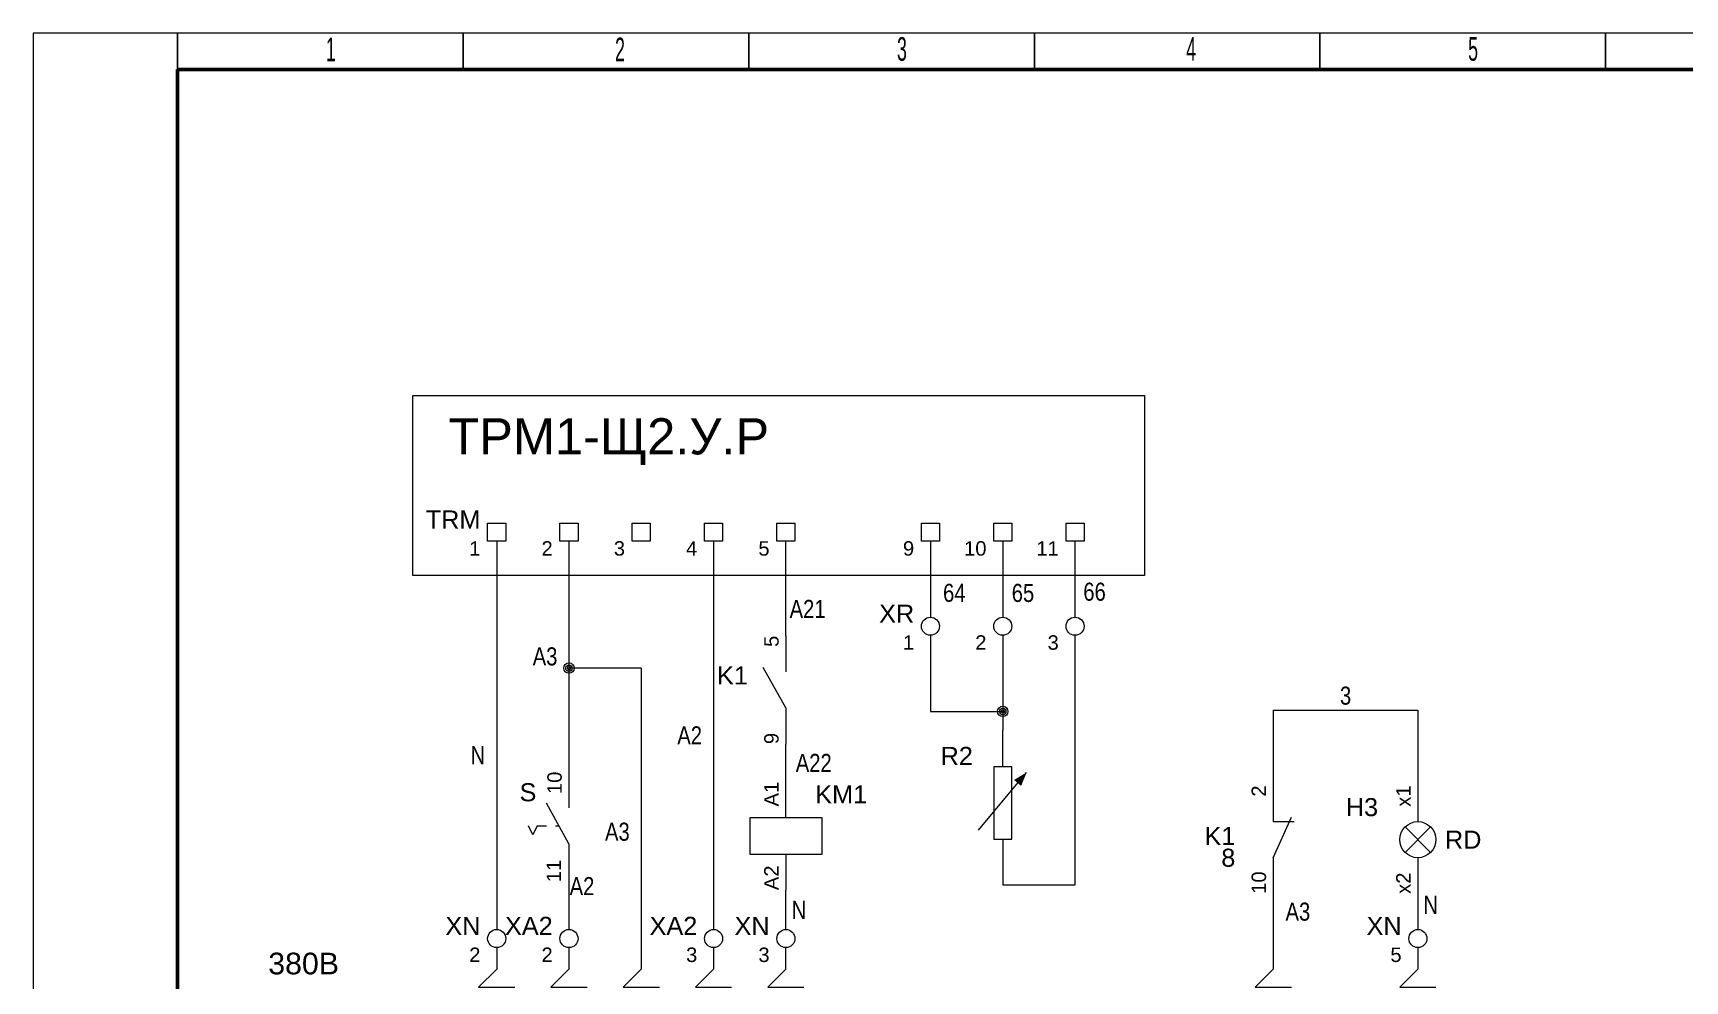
# Model space of a CAD drawing. Header units: inches. Extents: x 1904 to 4208, y 439 to 1413.
# Drawn here: x 1996.9 to 2225.4, y 862.5 to 993.7 of the extents above; entities that cross this region are included whole.
import ezdxf
from ezdxf.enums import TextEntityAlignment as Align

# ---------------------------------------------------------------- set-up
doc = ezdxf.new("R2010")
doc.units = ezdxf.units.IN
doc.header["$MEASUREMENT"] = 0
doc.linetypes.add('Caddy_Solid', pattern=[0])
doc.layers.get('0').update_dxf_attribs({"lineweight": 15})
for name, color, linetype, lineweight in [('MISC', 7, 'Continuous', 15), ('TAGS', 250, 'Continuous', 15), ('WIREFIXED', 7, 'Continuous', 15)]:
    doc.layers.add(name, color=color, linetype=linetype, lineweight=lineweight)
for name, color, linetype in [('TERMS', 7, 'Continuous'), ('WIRECOPY', 7, 'Continuous'), ('WIRES', 7, 'Continuous'), ('XREFCHILD', 7, 'Continuous')]:
    doc.layers.add(name, color=color, linetype=linetype)
doc.styles.get("Standard").update_dxf_attribs({"font": 'arial.ttf'})

# ---------------------------------------------------------------- blocks, each defined once
blk = doc.blocks.new('VT0_418')
for p, q in [((-2.5, 0), (2.5, 0)), ((0, -2.5), (-2.5, 0))]:
    blk.add_line(p, q)
at = {"flags": 1}
for tag, p in [('X4TERM01', (-2.5, 0)), ('X1TERM01', (2.5, 0)), ('WDWSEQ', (-2.63, -0.91)), ('X8TERM01', (0, -2.5))]:
    blk.add_attdef(tag, p, '', height=0.4, dxfattribs=at)
blk = doc.blocks.new('VT0001')
for p, q in [((-1.25, -1.25), (-1.25, 1.25)), ((-1.25, 1.25), (1.25, 1.25)), ((1.25, 1.25), (1.25, -1.25)), ((1.25, -1.25), (-1.25, -1.25))]:
    blk.add_line(p, q)
at = {"flags": 1}
for tag, p, height in [('ASSYCODE', (2.75, 10.75), 1), ('CATDESC', (2.75, 9.25), 1), ('MFG', (2.75, 7.25), 1.5), ('CAT', (2.75, 4.75), 1.5), ('X2PIN01', (0, 2.25), 0.25), ('X4PIN01', (-1.25, 1), 0.25), ('X4TERMDESC01', (-1.25, 0.5), 0.4), ('X4TERM01', (-1.25, 0), 0.25), ('STRIPSEQ', (0, 0), 0.025), ('X2TERMDESC01', (0, 1.75), 0.4), ('X2TERM01', (0, 1.25), 0.25), ('X8PIN01', (0, -0.25), 0.25), ('X1PIN01', (1.25, 1), 0.25), ('X1TERMDESC01', (1.25, 0.5), 0.4), ('X1TERM01', (1.25, 0), 0.25), ('LINKTERM', (0, -0.04), 0.025), ('X8TERMDESC01', (0, -0.75), 0.4), ('X8TERM01', (0, -1.25), 0.25)]:
    blk.add_attdef(tag, p, '', height=height, dxfattribs=at)
for tag, p in [('INST', (-2.25, 6.5)), ('LOC', (-2.25, 3.5)), ('DESC1', (-2.25, -6.25)), ('DESC2', (-2.25, -9.25)), ('DESC3', (-2.25, -12.25))]:
    blk.add_attdef(tag, text='', height=2.5).set_placement(p, align=Align.RIGHT)
at = {"flags": 8}
for tag, height, p in [('TAGSTRIP', 2.5, (-2.25, 0.5)), ('TERM01', 2, (-2.25, -3.25))]:
    blk.add_attdef(tag, text='', height=height, dxfattribs=at).set_placement(p, align=Align.RIGHT)
blk = doc.blocks.new('WDDOT')
for radius in [0.72, 0.449, 0.223]:
    blk.add_circle((0, 0), radius)
blk = doc.blocks.new('VSS2122F')
for p, q in [((0, 7.5), (0, 2.5)), ((0, -2.5), (-3.12, 3.12)), ((-5, -1.25), (-5.62, 0)), ((-4.38, 0), (-5, -1.25)), ((-4.38, 0), (-3.12, 0)), ((-1.88, 0), (-1.39, 0)), ((0, -2.5), (0, -7.5))]:
    blk.add_line(p, q)
for tag, p in [('INST', (-4.51, 9.4)), ('LOC', (-4.51, 6.4)), ('TAG2', (-4.51, 3.4)), ('DESC1', (-4.51, -9.72)), ('DESC2', (-4.51, -12.72)), ('DESC3', (-4.51, -15.72))]:
    blk.add_attdef(tag, text='', height=2.5).set_placement(p, align=Align.RIGHT)
blk.add_attdef('TERM01', text='', height=2, rotation=90).set_placement((-1, 7.5), align=Align.RIGHT)
at = {"flags": 1}
for tag, p, height in [('X2TERM01', (0, 7.5), 0.32), ('CONTACT', (0.75, 3.89), 1), ('COMMON', (2, 2.64), 1), ('X4LINK', (-7.26, 0), 0.32), ('X1LINK', (-0.12, 0), 0.32), ('ASSYCODE', (1, -3.5), 1), ('FAMILY', (1, -5), 1), ('CATDESC', (1, -6.5), 1), ('X8TERM02', (0, -7.5), 0.32)]:
    blk.add_attdef(tag, p, '', height=height, dxfattribs=at)
blk.add_attdef('TERM02', (-1.1, -7.8), '', height=2, rotation=90)
at = {"lineweight": 15}
blk.add_attdef('STATE', (4.16, -2), '', height=2.5, dxfattribs=at)
blk.add_attdef('XREF', text='', height=2.5, dxfattribs=at).set_placement((-4.51, -6.72), align=Align.RIGHT)
blk = doc.blocks.new('VMS1')
for p, q in [((0, 2.5), (0, 7.5)), ((0, -2.5), (0, -7.5))]:
    blk.add_line(p, q)
blk.add_lwpolyline([(-5, 2.5), (-5, -2.5), (5, -2.5), (5, 2.5)], close=True)
for tag, p in [('INST', (-5.25, 10.5)), ('LOC', (-5.25, 7.5)), ('TAG1', (-5.25, 4.5)), ('DESC1', (-5.25, -6.85)), ('DESC2', (-5.25, -9.85)), ('DESC3', (-5.25, -12.85))]:
    blk.add_attdef(tag, text='', height=2.5).set_placement(p, align=Align.RIGHT)
blk.add_attdef('TERM01', text='', height=2, rotation=90).set_placement((-1, 7.5), align=Align.RIGHT)
at = {"flags": 1}
for tag, p, height in [('X2TERM01', (0, 7.5), 0.32), ('X4LINK', (-5, 0), 0.32), ('X1LINK', (5, 0), 0.32), ('ASSYCODE', (1, -4), 1), ('FAMILY', (1, -5.5), 1), ('CATDESC', (1, -7), 1), ('X8TERM02', (0, -7.5), 0.32)]:
    blk.add_attdef(tag, p, '', height=height, dxfattribs=at)
at = {"flags": 9}
for tag, p in [('MFG', (-6, 1)), ('CAT', (-6, -1.5))]:
    blk.add_attdef(tag, text='', height=1.5, dxfattribs=at).set_placement(p, align=Align.RIGHT)
blk.add_attdef('TERM02', (-1, -7.5), '', height=2, rotation=90)
at = {"lineweight": 9}
for tag, p in [('NO', (-5.5, -16.5)), ('NC', (-5.5, -19.5))]:
    blk.add_attdef(tag, text='', height=2.5, dxfattribs=at).set_placement(p, align=Align.TOP_RIGHT)
for tag, p in [('XREFNO', (-4, -16.5)), ('XREFNC', (-4, -19.5))]:
    blk.add_attdef(tag, text='', height=2.5, dxfattribs=at).set_placement(p, align=Align.TOP_LEFT)
blk = doc.blocks.new('VCR21')
for p, q in [((0, 7.5), (0, 2.5)), ((0, -2.5), (-3.12, 3.12)), ((0, -2.5), (0, -7.5))]:
    blk.add_line(p, q)
for tag, p in [('INST', (-5.25, 6.75)), ('LOC', (-5.25, 3.75)), ('TAG2', (-5.25, 0.75)), ('XREF', (-5.25, -3.75)), ('DESC1', (-5.25, -6.75)), ('DESC2', (-5.25, -9.75)), ('DESC3', (-5.25, -12.75))]:
    blk.add_attdef(tag, text='', height=2.5).set_placement(p, align=Align.RIGHT)
blk.add_attdef('TERM01', text='', height=2, rotation=90).set_placement((-1, 7.5), align=Align.RIGHT)
at = {"flags": 1}
for tag, p, height in [('X2TERM01', (0, 7.5), 0.32), ('X4LINK', (-2.75, 0), 0.32), ('X1LINK', (-0.5, 0), 0.32), ('CONTACT', (4, -3.5), 1), ('FAMILY', (4, -5), 1), ('COMMON', (5.25, -4.75), 1), ('X8TERM02', (0, -7.5), 0.32)]:
    blk.add_attdef(tag, p, '', height=height, dxfattribs=at)
blk.add_attdef('TERM02', (-1, -7.5), '', height=2, rotation=90)
blk = doc.blocks.new('VCR22')
for p, q in [((0, 7.5), (0, 2.5)), ((0, -2.5), (2.5, 3.12)), ((0, 2.5), (2.87, 2.5)), ((0, -2.5), (0, -7.5))]:
    blk.add_line(p, q)
for tag, p in [('INST', (-5.25, 5.25)), ('LOC', (-5.25, 2.25)), ('TAG2', (-5.25, -0.75)), ('XREF', (-5.25, -3.75)), ('DESC1', (-5.25, -6.75)), ('DESC2', (-5.25, -9.75)), ('DESC3', (-5.25, -12.75))]:
    blk.add_attdef(tag, text='', height=2.5).set_placement(p, align=Align.RIGHT)
blk.add_attdef('TERM01', text='', height=2, rotation=90).set_placement((-1, 7.5), align=Align.RIGHT)
at = {"flags": 1}
for tag, p, height in [('X2TERM01', (0, 7.5), 0.32), ('X4LINK', (-0.55, 0), 0.32), ('X1LINK', (1.92, 0), 0.32), ('CONTACT', (4, -3.5), 1), ('FAMILY', (4, -5), 1), ('COMMON', (5.25, -4.75), 1), ('X8TERM02', (0, -7.5), 0.32)]:
    blk.add_attdef(tag, p, '', height=height, dxfattribs=at)
blk.add_attdef('TERM02', (-1, -7.5), '', height=2, rotation=90)
blk = doc.blocks.new('VLT1R')
for p, q in [((0, 7.5), (0, 2.5)), ((-1.77, -1.77), (1.77, 1.77)), ((1.77, -1.77), (-1.77, 1.77)), ((0, -2.5), (0, -7.5))]:
    blk.add_line(p, q)
blk.add_circle((0, 0), 2.5)
for tag, p in [('INST', (-5.5, 10.25)), ('LOC', (-5.5, 6.75)), ('TAG1', (-5.5, 3.25)), ('DESC1', (-5.5, -6.35)), ('DESC2', (-5.5, -9.85)), ('DESC3', (-5.5, -13.35))]:
    blk.add_attdef(tag, text='', height=2.5).set_placement(p, align=Align.RIGHT)
blk.add_attdef('TERM01', text='', height=2, rotation=90).set_placement((-1, 7.5), align=Align.RIGHT)
at = {"flags": 1}
for tag, p, height in [('X2TERM01', (0, 7.5), 0.32), ('X4LINK', (-3, 0), 0.32), ('X1LINK', (3, 0), 0.32), ('ASSYCODE', (1, -4), 1), ('FAMILY', (1, -5.5), 1), ('CATDESC', (1, -7), 1), ('X8TERM02', (0, -7.5), 0.32)]:
    blk.add_attdef(tag, p, '', height=height, dxfattribs=at)
blk.add_attdef('TERM02', (-1, -7.5), '', height=2, rotation=90)
at = {"flags": 9}
for tag, p in [('MFG', (-6, -0.25)), ('CAT', (-6, -2.75))]:
    blk.add_attdef(tag, text='', height=1.5, dxfattribs=at).set_placement(p, align=Align.RIGHT)
at = {"lineweight": 13}
blk.add_attdef('COLOR', text='', height=2.5, dxfattribs=at).set_placement((3.75, 0), align=Align.MIDDLE_LEFT)
at = {"lineweight": 15}
for tag, p in [('XREF', (-5.5, -18)), ('WDTAGALT', (-5.5, -22))]:
    blk.add_attdef(tag, text='', height=2.5, dxfattribs=at).set_placement(p, align=Align.RIGHT)
blk = doc.blocks.new('VVR1R2')
for p, q in [((0, 5), (0, 10)), ((-3.36, -3.79), (3.3, 4.22)), ((0, -5), (0, -10))]:
    blk.add_line(p, q)
blk.add_lwpolyline([(-1.25, 5), (-1.25, -5), (1.25, -5), (1.25, 5)], close=True)
blk.add_solid([(2.54, 2.34), (1.57, 3.17), (3.31, 4.22)])
for tag, p in [('INST', (-4.13, 11.25)), ('LOC', (-4.13, 8.25)), ('TAG1', (-4.13, 5.25)), ('RATING1', (-3.56, 0.78)), ('DESC1', (-3.64, -5.65)), ('DESC2', (-3.64, -8.65)), ('DESC3', (-3.64, -11.65))]:
    blk.add_attdef(tag, text='', height=2.5).set_placement(p, align=Align.RIGHT)
blk.add_attdef('TERM01', text='', height=2, rotation=90).set_placement((-1, 10), align=Align.RIGHT)
at = {"flags": 1}
for tag, p, height in [('X2TERM01', (0, 10), 0.32), ('ASSYCODE', (2.05, -3.96), 1), ('FAMILY', (2.05, -5.46), 1), ('CATDESC', (2.05, -6.96), 1), ('X8TERM02', (0, -10), 0.32)]:
    blk.add_attdef(tag, p, '', height=height, dxfattribs=at)
at = {"flags": 9}
for tag, p in [('MFG', (5.34, 6.24)), ('CAT', (5.34, 3.74))]:
    blk.add_attdef(tag, text='', height=1.5, dxfattribs=at).set_placement(p, align=Align.RIGHT)
blk.add_attdef('TERM02', (-1, -10), '', height=2, rotation=90)
at = {"lineweight": 15}
blk.add_attdef('XREF', text='', height=2.5, dxfattribs=at).set_placement((-3.64, -2.65), align=Align.RIGHT)
blk = doc.blocks.new('WD_WNV')
at = {"linetype": 'Continuous', "width": 0.8}
blk.add_attdef('WIRENO', text='', height=2.5, dxfattribs=at).set_placement((-1.6, 0), align=Align.MIDDLE_RIGHT)
at = {"flags": 1}
for tag, p in [('W01USER', (-1, 1.25)), ('W02USER', (-1, 1.125)), ('W03USER', (-1, 1)), ('W04USER', (-1, 0.875)), ('W05USER', (-1, 0.75)), ('W06USER', (-1, 0.625)), ('W07USER', (-1, 0.5)), ('W08USER', (-1, 0.375)), ('W09USER', (-1, 0.25)), ('W10USER', (-1, 0.125))]:
    blk.add_attdef(tag, text='', height=0.08, dxfattribs=at).set_placement(p, align=Align.CENTER)
blk = doc.blocks.new('WD_WCV')
at = {"linetype": 'Continuous', "width": 0.8}
blk.add_attdef('WIRECOPY', text='', height=2.5, dxfattribs=at).set_placement((-1.6, 0), align=Align.MIDDLE_RIGHT)
blk = doc.blocks.new('VT0002')
blk.add_circle((0, 0), 1.25)
at = {"flags": 1}
for tag, p, height in [('ASSYCODE', (2.75, 10.75), 1), ('CATDESC', (2.75, 9.25), 1), ('MFG', (2.75, 7.25), 1.5), ('CAT', (2.75, 4.75), 1.5), ('X2PIN01', (0, 2.25), 0.25), ('X4PIN01', (-1.25, 1), 0.25), ('X4TERMDESC01', (-1.25, 0.5), 0.4), ('X4TERM01', (-1.25, 0), 0.25), ('STRIPSEQ', (0, 0), 0.025), ('X2TERMDESC01', (0, 1.75), 0.4), ('X2TERM01', (0, 1.25), 0.25), ('X8PIN01', (0, -0.25), 0.25), ('X1PIN01', (1.25, 1), 0.25), ('X1TERMDESC01', (1.25, 0.5), 0.4), ('X1TERM01', (1.25, 0), 0.25), ('LINKTERM', (0, -0.04), 0.025), ('X8TERMDESC01', (0, -0.75), 0.4), ('X8TERM01', (0, -1.25), 0.25)]:
    blk.add_attdef(tag, p, '', height=height, dxfattribs=at)
for tag, p in [('INST', (-2.25, 6.5)), ('LOC', (-2.25, 3.5)), ('DESC1', (-2.25, -6.25)), ('DESC2', (-2.25, -9.25)), ('DESC3', (-2.25, -12.25))]:
    blk.add_attdef(tag, text='', height=2.5).set_placement(p, align=Align.RIGHT)
at = {"flags": 8}
for tag, height, p in [('TAGSTRIP', 2.5, (-2.25, 0.5)), ('TERM01', 2, (-2.25, -3.25))]:
    blk.add_attdef(tag, text='', height=height, dxfattribs=at).set_placement(p, align=Align.RIGHT)
blk = doc.blocks.new('WD_WNH')
at = {"linetype": 'Continuous', "width": 0.8}
blk.add_attdef('WIRENO', text='', height=2.5, dxfattribs=at).set_placement((0, 0.75), align=Align.CENTER)
at = {"flags": 1}
for tag, p in [('W01USER', (0, 1.25)), ('W02USER', (0, 1.125)), ('W03USER', (0, 1)), ('W04USER', (0, 0.875)), ('W05USER', (0, 0.75)), ('W06USER', (0, 0.625)), ('W07USER', (0, 0.5)), ('W08USER', (0, 0.375)), ('W09USER', (0, 0.25)), ('W10USER', (0, 0.125))]:
    blk.add_attdef(tag, text='', height=0.08, dxfattribs=at).set_placement(p, align=Align.CENTER)

msp = doc.modelspace()

# ---------------------------------------------------------------- linework, layer by layer
at = {"linetype": 'Caddy_Solid', "lineweight": 25}
for p, q in [((2016.86, 988.65), (2016.86, 993.65)), ((2056.36, 988.65), (2056.36, 993.65)), ((2095.86, 988.65), (2095.86, 993.65)), ((2135.36, 988.65), (2135.36, 993.65)), ((2174.86, 988.65), (2174.86, 993.65)), ((2214.36, 988.65), (2214.36, 993.65))]:
    msp.add_line(p, q, dxfattribs=at)
at = {"linetype": 'Caddy_Solid', "lineweight": 50}
for q in [(2411.86, 988.59), (2016.86, 701.65)]:
    msp.add_line((2016.86, 988.59), q, dxfattribs=at)
at = {"lineweight": 18}
for p, q in [((2060.99, 923.34), (2060.99, 869.61)), ((2070.99, 923.34), (2070.99, 891.45)), ((2090.99, 923.34), (2090.99, 869.61)), ((2100.99, 910.26), (2100.99, 923.34)), ((2120.99, 923.34), (2120.99, 912.82)), ((2130.99, 923.34), (2130.99, 912.82)), ((2140.99, 912.82), (2140.99, 923.34)), ((2080.99, 905.78), (2070.99, 905.78)), ((2080.99, 905.78), (2080.99, 864.12)), ((2168.41, 899.97), (2188.41, 899.97)), ((2168.41, 899.97), (2168.41, 889.54)), ((2188.41, 899.97), (2188.41, 889.54)), ((2100.99, 890.05), (2100.99, 895.26)), ((2070.99, 876.45), (2070.99, 869.61)), ((2130.99, 877.13), (2130.99, 875.77)), ((2100.99, 869.61), (2100.99, 875.05)), ((2168.41, 874.54), (2168.41, 867.11)), ((2188.41, 874.54), (2188.41, 869.61)), ((2060.99, 867.11), (2060.99, 864.12)), ((2070.99, 867.11), (2070.99, 864.12)), ((2090.99, 867.11), (2090.99, 864.12)), ((2100.99, 864.12), (2100.99, 867.11)), ((2168.41, 867.11), (2168.41, 864.12)), ((2188.41, 867.11), (2188.41, 864.12))]:
    msp.add_line(p, q, dxfattribs=at)
at = {"lineweight": 18, "ltscale": 0.3}
for p, q in [((2120.99, 910.32), (2120.99, 899.79)), ((2130.99, 910.32), (2130.99, 897.13)), ((2140.99, 875.77), (2140.99, 910.32)), ((2120.99, 899.79), (2130.99, 899.79)), ((2130.99, 875.77), (2140.99, 875.77))]:
    msp.add_line(p, q, dxfattribs=at)
msp.add_lwpolyline([(1996.86, 696.65), (2416.86, 696.65), (2416.86, 993.65), (1996.86, 993.65)], close=True)
at = {"lineweight": 18}
msp.add_lwpolyline([(2049.41, 943.5), (2150.6, 943.5), (2150.6, 918.58), (2049.41, 918.58)], close=True, dxfattribs=at)

# ---------------------------------------------------------------- block references
ref = msp.add_blockref('VT0001', (2060.99, 924.59), dxfattribs=at)
ref.add_attrib('TERM01', '1', dxfattribs={"layer": 'TERMS', "height": 2, "flags": 8}).set_placement((2058.74, 921.34), align=Align.RIGHT)
ref.add_attrib('TAGSTRIP', 'TRM', dxfattribs={"layer": 'TAGS', "height": 2.5, "flags": 8}).set_placement((2058.74, 925.09), align=Align.RIGHT)
ref = msp.add_blockref('VT0001', (2070.99, 924.59), dxfattribs=at)
ref.add_attrib('TERM01', '2', dxfattribs={"layer": 'TERMS', "height": 2, "flags": 8}).set_placement((2068.74, 921.34), align=Align.RIGHT)
ref = msp.add_blockref('VT0001', (2080.99, 924.59), dxfattribs=at)
ref.add_attrib('TERM01', '3', dxfattribs={"layer": 'TERMS', "height": 2, "flags": 8}).set_placement((2078.74, 921.34), align=Align.RIGHT)
ref = msp.add_blockref('VT0001', (2090.99, 924.59), dxfattribs=at)
ref.add_attrib('TERM01', '4', dxfattribs={"layer": 'TERMS', "height": 2, "flags": 8}).set_placement((2088.74, 921.34), align=Align.RIGHT)
ref = msp.add_blockref('VT0001', (2100.99, 924.59), dxfattribs=at)
ref.add_attrib('TERM01', '5', dxfattribs={"layer": 'TERMS', "height": 2, "flags": 8}).set_placement((2098.74, 921.34), align=Align.RIGHT)
ref = msp.add_blockref('VT0001', (2120.99, 924.59), dxfattribs=at)
ref.add_attrib('TERM01', '9', dxfattribs={"layer": 'TERMS', "height": 2, "flags": 8}).set_placement((2118.74, 921.34), align=Align.RIGHT)
ref = msp.add_blockref('VT0001', (2130.99, 924.59), dxfattribs=at)
ref.add_attrib('TERM01', '10', dxfattribs={"layer": 'TERMS', "height": 2, "flags": 8}).set_placement((2128.74, 921.34), align=Align.RIGHT)
ref = msp.add_blockref('VT0001', (2140.99, 924.59), dxfattribs=at)
ref.add_attrib('TERM01', '11', dxfattribs={"layer": 'TERMS', "height": 2, "flags": 8}).set_placement((2138.74, 921.34), align=Align.RIGHT)
ref = msp.add_blockref('WD_WNV', (2120.73, 916.19), dxfattribs=at)
ref.add_attrib('WIRENOF', '64', dxfattribs={"layer": 'WIREFIXED', "linetype": 'Continuous', "height": 2.5, "width": 0.8}).set_placement((2125.84, 916.19), align=Align.MIDDLE_RIGHT)
ref = msp.add_blockref('WD_WNV', (2130.23, 916.18), dxfattribs=at)
ref.add_attrib('WIRENOF', '65', dxfattribs={"layer": 'WIREFIXED', "linetype": 'Continuous', "height": 2.5, "width": 0.8}).set_placement((2135.34, 916.18), align=Align.MIDDLE_RIGHT)
ref = msp.add_blockref('WD_WNV', (2140.13, 916.35), dxfattribs=at)
ref.add_attrib('WIRENOF', '66', dxfattribs={"layer": 'WIREFIXED', "linetype": 'Continuous', "height": 2.5, "width": 0.8}).set_placement((2145.24, 916.35), align=Align.MIDDLE_RIGHT)
ref = msp.add_blockref('WD_WNV', (2100.99, 916.8), dxfattribs=at)
ref.add_attrib('WIRENOF', 'A21', dxfattribs={"layer": 'WIREFIXED', "linetype": 'Continuous', "height": 2.5, "width": 0.8}).set_placement((2106.48, 913.97), align=Align.MIDDLE_RIGHT)
ref = msp.add_blockref('VT0002', (2120.99, 911.57), dxfattribs=at)
ref.add_attrib('TERM01', '1', dxfattribs={"layer": 'TERMS', "height": 2, "flags": 8}).set_placement((2118.74, 908.32), align=Align.RIGHT)
ref.add_attrib('TAGSTRIP', 'XR', dxfattribs={"layer": 'TAGS', "height": 2.5, "flags": 8}).set_placement((2118.74, 912.07), align=Align.RIGHT)
ref = msp.add_blockref('VT0002', (2130.99, 911.57), dxfattribs=at)
ref.add_attrib('TERM01', '2', dxfattribs={"layer": 'TERMS', "height": 2, "flags": 8}).set_placement((2128.74, 908.32), align=Align.RIGHT)
ref = msp.add_blockref('VT0002', (2140.99, 911.57), dxfattribs=at)
ref.add_attrib('TERM01', '3', dxfattribs={"layer": 'TERMS', "height": 2, "flags": 8}).set_placement((2138.74, 908.32), align=Align.RIGHT)
ref = msp.add_blockref('VCR21', (2100.99, 902.76), dxfattribs=at)
ref.add_attrib('TERM02', '9', (2099.99, 895.26), dxfattribs={"layer": 'TERMS', "height": 2, "rotation": 90})
ref.add_attrib('TERM01', '5', dxfattribs={"layer": 'TERMS', "height": 2, "rotation": 90}).set_placement((2099.99, 910.26), align=Align.RIGHT)
ref.add_attrib('TAG2', 'K1', dxfattribs={"layer": 'TAGS', "height": 2.5}).set_placement((2095.74, 903.51), align=Align.RIGHT)
ref = msp.add_blockref('WD_WNV', (2070.99, 907.4), dxfattribs=at)
ref.add_attrib('WIRENOF', 'A3', dxfattribs={"layer": 'WIREFIXED', "linetype": 'Continuous', "height": 2.5, "width": 0.8}).set_placement((2069.39, 907.4), align=Align.MIDDLE_RIGHT)
for p in [(2070.99, 905.78), (2130.99, 899.79)]:
    msp.add_blockref('WDDOT', p, dxfattribs=at)
ref = msp.add_blockref('WD_WNH', (2178.41, 899.97), dxfattribs=at)
ref.add_attrib('WIRENOF', '3', dxfattribs={"layer": 'WIREFIXED', "linetype": 'Continuous', "height": 2.5, "width": 0.8}).set_placement((2178.41, 900.72), align=Align.CENTER)
ref = msp.add_blockref('WD_WNV', (2090.99, 896.47), dxfattribs=at)
ref.add_attrib('WIRENOF', 'A2', dxfattribs={"layer": 'WIREFIXED', "linetype": 'Continuous', "height": 2.5, "width": 0.8}).set_placement((2089.39, 896.47), align=Align.MIDDLE_RIGHT)
ref = msp.add_blockref('VVR1R2', (2130.99, 887.13), dxfattribs=at)
ref.add_attrib('TAG1', 'R2', dxfattribs={"layer": 'TAGS', "height": 2.5}).set_placement((2126.86, 892.38), align=Align.RIGHT)
ref = msp.add_blockref('WD_WNV', (2060.99, 893.73), dxfattribs=at)
ref.add_attrib('WIRENOF', 'N', dxfattribs={"layer": 'WIREFIXED', "linetype": 'Continuous', "height": 2.5, "width": 0.8}).set_placement((2059.39, 893.73), align=Align.MIDDLE_RIGHT)
ref = msp.add_blockref('WD_WNV', (2100.99, 892.66), dxfattribs=at)
ref.add_attrib('WIRENOF', 'A22', dxfattribs={"layer": 'WIREFIXED', "linetype": 'Continuous', "height": 2.5, "width": 0.8}).set_placement((2107.33, 892.66), align=Align.MIDDLE_RIGHT)
ref = msp.add_blockref('VSS2122F', (2070.99, 883.95), dxfattribs=at)
ref.add_attrib('TERM02', '11', (2069.89, 876.15), dxfattribs={"layer": 'TERMS', "height": 2, "rotation": 90})
ref.add_attrib('TERM01', '10', dxfattribs={"layer": 'TERMS', "height": 2, "rotation": 90}).set_placement((2069.99, 891.45), align=Align.RIGHT)
ref.add_attrib('TAG2', 'S', dxfattribs={"layer": 'TAGS', "height": 2.5}).set_placement((2066.48, 887.35), align=Align.RIGHT)
ref = msp.add_blockref('VMS1', (2100.99, 882.55), dxfattribs=at)
ref.add_attrib('TERM02', 'A2', (2099.99, 875.05), dxfattribs={"layer": 'TERMS', "height": 2, "rotation": 90})
ref.add_attrib('TERM01', 'A1', dxfattribs={"layer": 'TERMS', "height": 2, "rotation": 90}).set_placement((2099.99, 890.05), align=Align.RIGHT)
ref.add_attrib('TAG1', 'KM1', dxfattribs={"layer": 'TAGS', "height": 2.5}).set_placement((2112.23, 887.05), align=Align.RIGHT)
ref = msp.add_blockref('VCR22', (2168.41, 882.04), dxfattribs=at)
ref.add_attrib('TERM02', '10', (2167.41, 874.54), dxfattribs={"layer": 'TERMS', "height": 2, "rotation": 90})
ref.add_attrib('TERM01', '2', dxfattribs={"layer": 'TERMS', "height": 2, "rotation": 90}).set_placement((2167.41, 889.54), align=Align.RIGHT)
ref.add_attrib('XREF', '8', dxfattribs={"layer": 'XREFCHILD', "height": 2.5}).set_placement((2163.16, 878.29), align=Align.RIGHT)
ref.add_attrib('TAG2', 'K1', dxfattribs={"layer": 'TAGS', "height": 2.5}).set_placement((2163.16, 881.29), align=Align.RIGHT)
ref = msp.add_blockref('VLT1R', (2188.41, 882.04), dxfattribs=at)
ref.add_attrib('TERM02', 'x2', (2187.41, 874.54), dxfattribs={"layer": 'TERMS', "height": 2, "rotation": 90})
ref.add_attrib('TERM01', 'x1', dxfattribs={"layer": 'TERMS', "height": 2, "rotation": 90}).set_placement((2187.41, 889.54), align=Align.RIGHT)
ref.add_attrib('COLOR', 'RD', dxfattribs={"layer": 'MISC', "lineweight": 13, "height": 2.5}).set_placement((2192.16, 882.04), align=Align.MIDDLE_LEFT)
ref.add_attrib('TAG1', 'H3', dxfattribs={"layer": 'TAGS', "height": 2.5}).set_placement((2182.91, 885.29), align=Align.RIGHT)
ref = msp.add_blockref('WD_WCV', (2080.99, 883.14), dxfattribs=at)
ref.add_attrib('WIRECOPY', 'A3', dxfattribs={"layer": 'WIRECOPY', "linetype": 'Continuous', "height": 2.5, "width": 0.8}).set_placement((2079.39, 883.14), align=Align.MIDDLE_RIGHT)
ref = msp.add_blockref('WD_WNV', (2070.99, 873.03), dxfattribs=at)
ref.add_attrib('WIRENOF', 'A2', dxfattribs={"layer": 'WIREFIXED', "linetype": 'Continuous', "height": 2.5, "width": 0.8}).set_placement((2074.5, 875.61), align=Align.MIDDLE_RIGHT)
ref = msp.add_blockref('WD_WNV', (2100.99, 872.33), dxfattribs=at)
ref.add_attrib('WIRENOF', 'N', dxfattribs={"layer": 'WIREFIXED', "linetype": 'Continuous', "height": 2.5, "width": 0.8}).set_placement((2103.8, 872.33), align=Align.MIDDLE_RIGHT)
ref = msp.add_blockref('WD_WNV', (2168.41, 872.08), dxfattribs=at)
ref.add_attrib('WIRENOF', 'A3', dxfattribs={"layer": 'WIREFIXED', "linetype": 'Continuous', "height": 2.5, "width": 0.8}).set_placement((2173.52, 872.08), align=Align.MIDDLE_RIGHT)
ref = msp.add_blockref('WD_WNV', (2192.8, 869.97), dxfattribs=at)
ref.add_attrib('WIRENOF', 'N', dxfattribs={"layer": 'WIREFIXED', "linetype": 'Continuous', "height": 2.5, "width": 0.8}).set_placement((2191.2, 873.02), align=Align.MIDDLE_RIGHT)
ref = msp.add_blockref('VT0002', (2060.99, 868.36), dxfattribs=at)
ref.add_attrib('TERM01', '2', dxfattribs={"layer": 'TERMS', "height": 2, "flags": 8}).set_placement((2058.74, 865.11), align=Align.RIGHT)
ref.add_attrib('TAGSTRIP', 'XN', dxfattribs={"layer": 'TAGS', "height": 2.5, "flags": 8}).set_placement((2058.74, 868.86), align=Align.RIGHT)
ref = msp.add_blockref('VT0002', (2070.99, 868.36), dxfattribs=at)
ref.add_attrib('TERM01', '2', dxfattribs={"layer": 'TERMS', "height": 2, "flags": 8}).set_placement((2068.74, 865.11), align=Align.RIGHT)
ref.add_attrib('TAGSTRIP', 'XA2', dxfattribs={"layer": 'TAGS', "height": 2.5, "flags": 8}).set_placement((2068.74, 868.86), align=Align.RIGHT)
ref = msp.add_blockref('VT0002', (2090.99, 868.36), dxfattribs=at)
ref.add_attrib('TERM01', '3', dxfattribs={"layer": 'TERMS', "height": 2, "flags": 8}).set_placement((2088.74, 865.11), align=Align.RIGHT)
ref.add_attrib('TAGSTRIP', 'XA2', dxfattribs={"layer": 'TAGS', "height": 2.5, "flags": 8}).set_placement((2088.74, 868.86), align=Align.RIGHT)
ref = msp.add_blockref('VT0002', (2100.99, 868.36), dxfattribs=at)
ref.add_attrib('TERM01', '3', dxfattribs={"layer": 'TERMS', "height": 2, "flags": 8}).set_placement((2098.74, 865.11), align=Align.RIGHT)
ref.add_attrib('TAGSTRIP', 'XN', dxfattribs={"layer": 'TAGS', "height": 2.5, "flags": 8}).set_placement((2098.74, 868.86), align=Align.RIGHT)
ref = msp.add_blockref('VT0002', (2188.41, 868.36), dxfattribs=at)
ref.add_attrib('TERM01', '5', dxfattribs={"layer": 'TERMS', "height": 2, "flags": 8}).set_placement((2186.16, 865.11), align=Align.RIGHT)
ref.add_attrib('TAGSTRIP', 'XN', dxfattribs={"layer": 'TAGS', "height": 2.5, "flags": 8}).set_placement((2186.16, 868.86), align=Align.RIGHT)
at = {"lineweight": 18, "xscale": -1, "rotation": 180}
for p in [(2060.99, 861.62), (2070.99, 861.62), (2080.99, 861.62), (2090.99, 861.62), (2100.99, 861.62), (2168.41, 861.62), (2188.41, 861.62)]:
    msp.add_blockref('VT0_418', p, dxfattribs=at)

# ---------------------------------------------------------------- texts
at = {"layer": 'WIRES', "color": 7, "lineweight": 15, "width": 0.54}
for s, p in [('1', (2037.36, 989.75)), ('2', (2077.36, 989.75)), ('3', (2116.36, 989.81)), ('4', (2156.36, 989.81)), ('5', (2195.36, 989.81))]:
    msp.add_text(s, height=3.27, dxfattribs=at).set_placement(p)
at = {"layer": 'WIRES', "color": 7, "lineweight": 15, "attachment_point": 1}
for s, width, insert, char_height in [('ТРМ1-Щ2.У.Р', 71.4741, (2054.31, 940.35), 5), ('380В', 12.9206, (2029.39, 866.4), 3)]:
    msp.add_mtext_dynamic_manual_height_columns(s, width=width, gutter_width=1, heights=[0], dxfattribs=dict(at, insert=insert, char_height=char_height))

doc.saveas('drawing.dxf')
